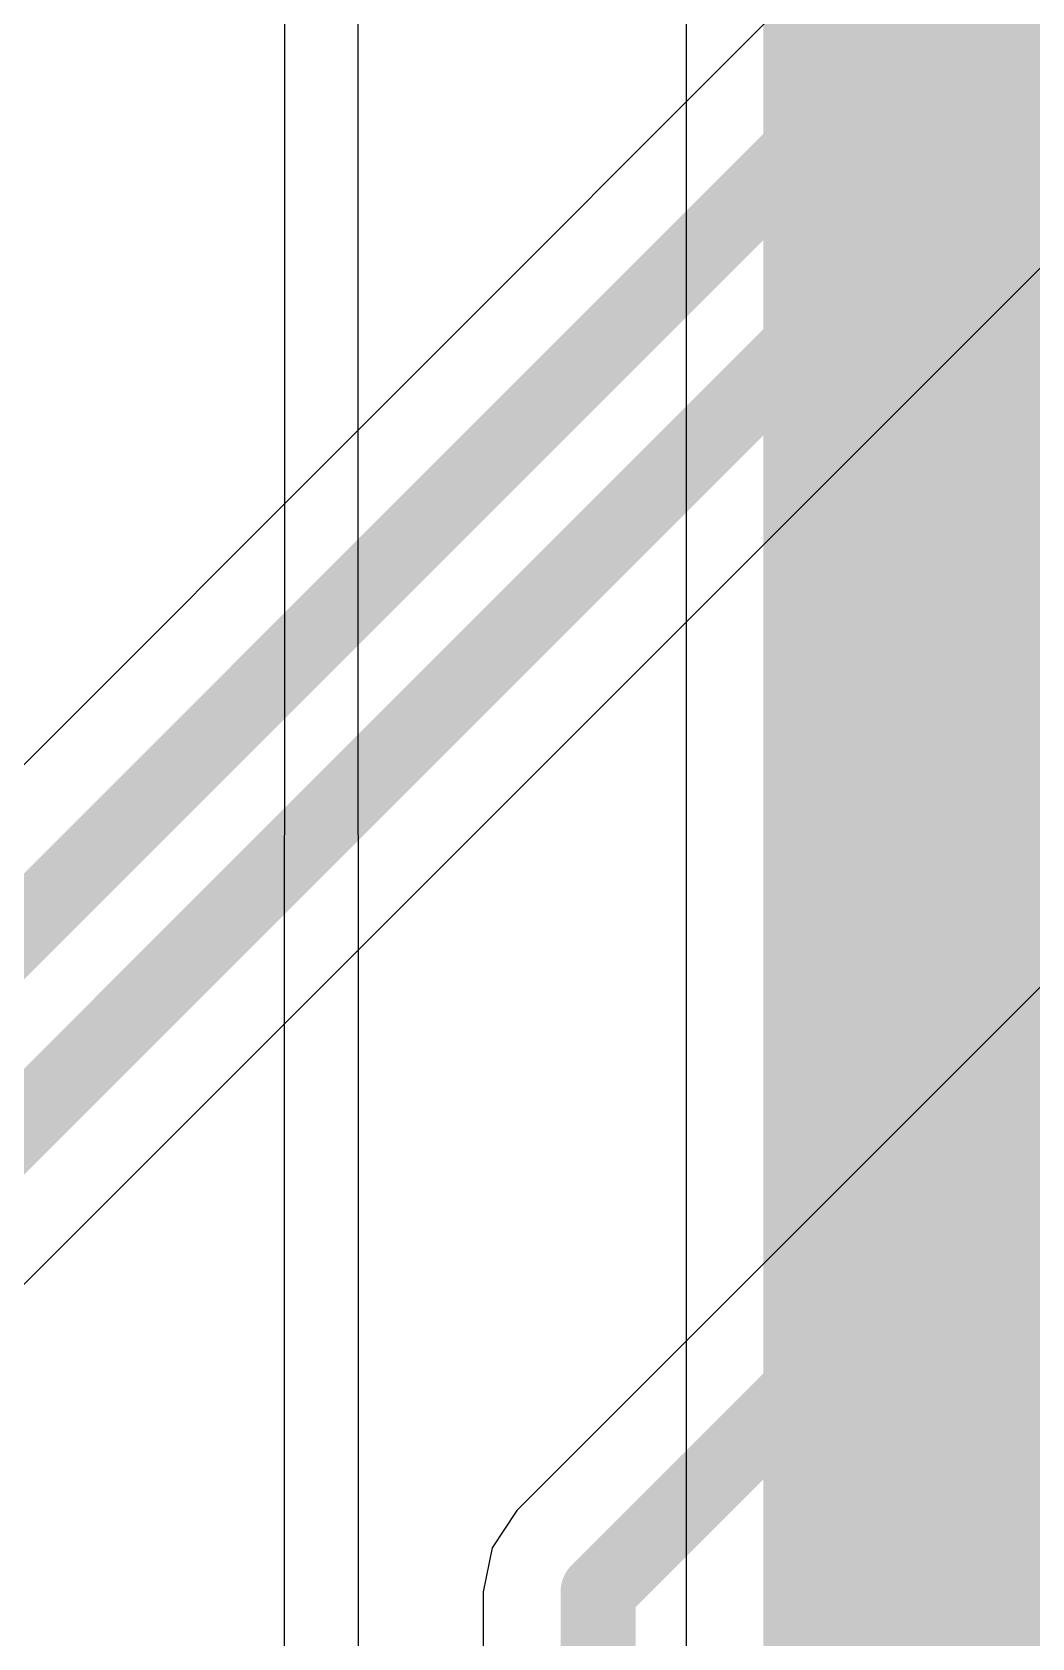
# Model space of a CAD drawing. Header units: inches. Extents: x -0.8 to 12, y -0.1 to 3.7.
# Drawn here: x 0.3146 to 0.4478, y 1.3209 to 1.5346 of the extents above; entities that cross this region are included whole.
import ezdxf

# ---------------------------------------------------------------- set-up
doc = ezdxf.new("R2010")
doc.units = ezdxf.units.IN
doc.header["$MEASUREMENT"] = 0
for name, color, linetype in [('Bottom Layer', 5, 'Continuous'), ('Bottom Overlay', 54, 'Continuous'), ('Top Layer', 1, 'Continuous')]:
    doc.layers.add(name, color=color, linetype=linetype)

msp = doc.modelspace()

# ---------------------------------------------------------------- linework, layer by layer
at = {"layer": 'Bottom Layer'}
msp.add_line((0.40174, 1.602), (0.40174, 0.844), dxfattribs=at)
msp.add_lwpolyline([(0.432, 0.844, 0.04, 0.04, 0), (0.432, 1.602, 0.04, 0.04, 0)], format="xyseb", dxfattribs=at)
at = {"layer": 'Bottom Overlay'}
for p, q in [((0.3581, 1.23393), (0.35805, 1.68679)), ((0.34824, 1.6715), (0.34821, 1.24351))]:
    msp.add_line(p, q, dxfattribs=at)
at = {"layer": 'Top Layer'}
for p, q in [((0.5637, 1.68733), (0.15119, 1.27481)), ((0.20329, 1.25767), (0.60681, 1.66118)), ((0.46419, 1.42282), (0.37919, 1.33781)), ((0.37919, 1.33781), (0.37587, 1.33285)), ((0.37587, 1.33285), (0.37471, 1.327)), ((0.37471, 1.327), (0.37471, 1.16289))]:
    msp.add_line(p, q, dxfattribs=at)
for points in [[(0.162, 1.264, 0.01, 0.01, 0), (0.57899, 1.68099, 0.01, 0.01, 0)], [(0.188, 1.264, 0.01, 0.01, 0), (0.59599, 1.67199, 0.01, 0.01, 0)], [(0.39, 1.327, 0.01, 0.01, 0), (0.486, 1.423, 0.01, 0.01, 0)], [(0.39, 1.16, 0.01, 0.01, 0), (0.39, 1.327, 0.01, 0.01, 0)]]:
    msp.add_lwpolyline(points, format="xyseb", dxfattribs=at)
msp.add_lwpolyline([(0.3875, 1.327, 0.005, 0.005, 1), (0.3925, 1.327, 0.005, 0.005, 1)], format="xyseb", close=True, dxfattribs=at)
msp.add_lwpolyline([(0.3875, 1.327, 0.005, 0.005, 1), (0.3925, 1.327, 0.005, 0.005, 1)], format="xyseb", close=True, dxfattribs=at)

doc.saveas('drawing.dxf')
